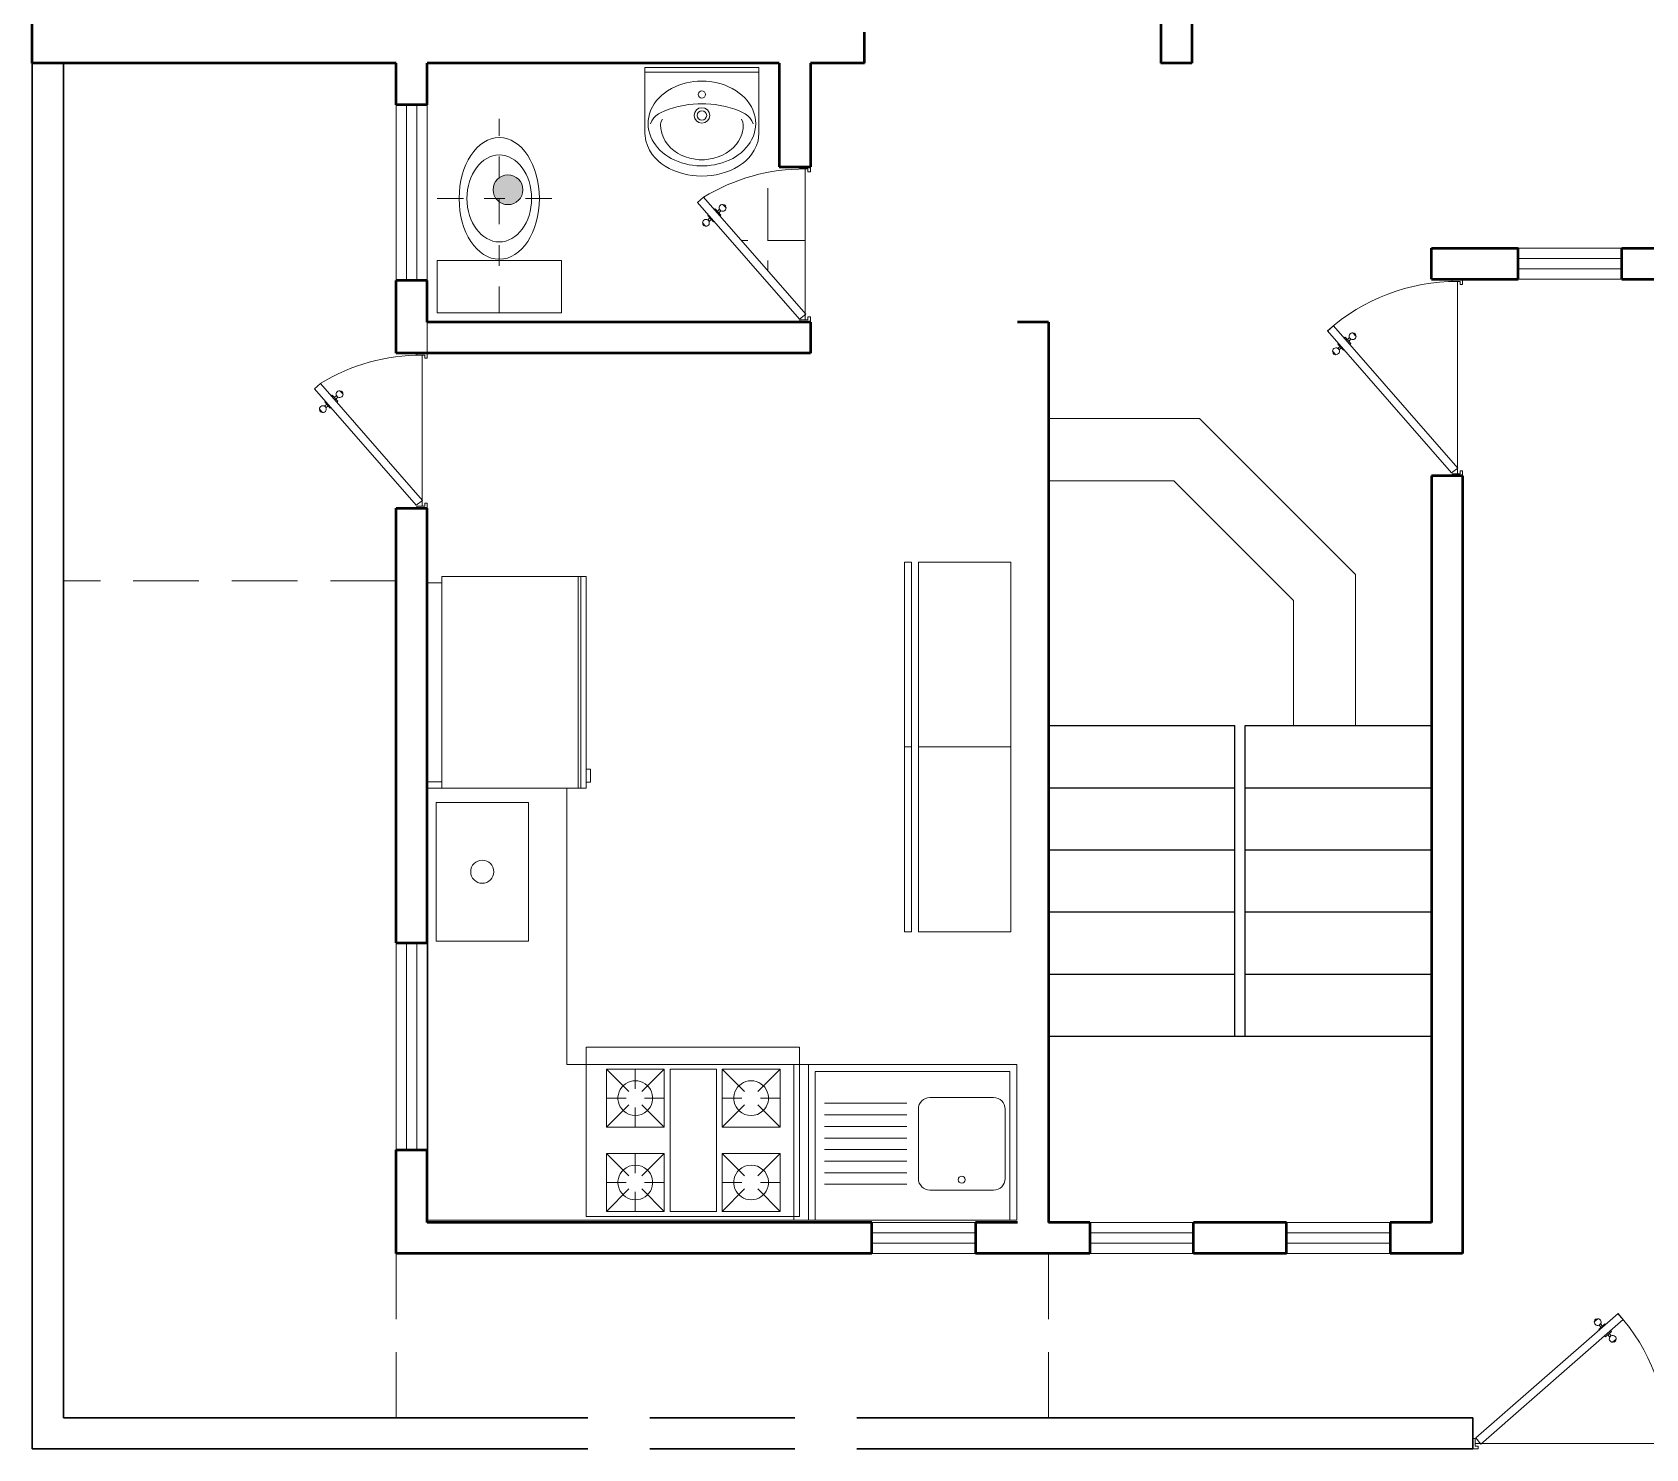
# Model space of a CAD drawing. Header units: millimetres. Extents: x 230.7 to 280.7, y 97.4 to 148.3.
# Drawn here: x 235.09 to 242.88, y 127.71 to 134.56 of the extents above; entities that cross this region are included whole.
import ezdxf

# ---------------------------------------------------------------- set-up
doc = ezdxf.new("R2010")
doc.units = ezdxf.units.MM
doc.header["$MEASUREMENT"] = 0
doc.linetypes.add('DASHDOT', pattern=[25.4, 12.7, -6.35, 0, -6.35])
doc.linetypes.add('DASHED2', pattern=[9.525, 6.35, -3.175])
for name, color, linetype, lineweight in [('ACABADOS', 46, 'Continuous', 9), ('CANCELERIA', 5, 'Continuous', 15), ('FOLLAJE Y MUEBLES', 3, 'Continuous', 9), ('MURESTES', 5, 'Continuous', 30), ('MUROS', 1, 'Continuous', 50), ('PROYECCIONES', 9, 'DASHED2', 15), ('TITULOS NIVELES Y ROTULOS', 6, 'Continuous', 20)]:
    doc.layers.add(name, color=color, linetype=linetype, lineweight=lineweight)

# ---------------------------------------------------------------- blocks, each defined once
blk = doc.blocks.new('A$C32BA4F04')
for p, q in [((0, 2.8436), (2.0874, 2.8436)), ((0, 0), (0, 2.8436)), ((2.0874, 2.1725), (2.0874, 2.8436)), ((1.349, 2.8046), (1.349, 2.3582)), ((2.0186, 2.8046), (1.349, 2.8046)), ((2.0186, 2.3582), (2.0186, 2.8046)), ((3.1108, 2.0797), (3.1108, 2.7765)), ((1.349, 2.3582), (2.0186, 2.3582)), ((2.0874, 2.1725), (0.7519, 2.1725)), ((0.7519, 0), (0.7519, 2.1725)), ((0.0427, 1.982), (0.3223, 1.982)), ((0.0427, 1.982), (0.1509, 1.8738)), ((0.0427, 1.7024), (0.0427, 1.982)), ((0.1825, 1.8869), (0.1825, 1.982)), ((0.3223, 1.982), (0.2141, 1.8738)), ((0.3223, 1.7024), (0.3223, 1.982)), ((0.7296, 1.982), (0.45, 1.982)), ((0.45, 1.982), (0.5581, 1.8738)), ((0.45, 1.7024), (0.45, 1.982)), ((0.5898, 1.8869), (0.5898, 1.982)), ((0.7296, 1.982), (0.6214, 1.8738)), ((0.7296, 1.7024), (0.7296, 1.982)), ((0.0427, 1.8422), (0.1377, 1.8422)), ((0.0427, 1.7024), (0.1509, 1.8105)), ((0.1825, 1.7024), (0.1825, 1.7974)), ((0.3223, 1.7024), (0.2141, 1.8105)), ((0.3223, 1.8422), (0.2272, 1.8422)), ((0.45, 1.8422), (0.545, 1.8422)), ((0.45, 1.7024), (0.5581, 1.8105)), ((0.5898, 1.7024), (0.5898, 1.7974)), ((0.7296, 1.7024), (0.6214, 1.8105)), ((0.7296, 1.8422), (0.6345, 1.8422)), ((0.0427, 1.7024), (0.3223, 1.7024)), ((0.7296, 1.6744), (0.0427, 1.6744)), ((0.0427, 1.4507), (0.0427, 1.6744)), ((0.7296, 1.7024), (0.45, 1.7024)), ((0.7296, 1.4507), (0.7296, 1.6744)), ((0.7296, 1.4507), (0.0427, 1.4507)), ((0.0427, 1.4228), (0.3223, 1.4228)), ((0.1509, 1.3146), (0.0427, 1.4228)), ((0.0427, 1.1431), (0.0427, 1.4228)), ((0.1825, 1.3277), (0.1825, 1.4228)), ((0.2141, 1.3146), (0.3223, 1.4228)), ((0.3223, 1.1431), (0.3223, 1.4228)), ((0.7296, 1.4228), (0.45, 1.4228)), ((0.5581, 1.3146), (0.45, 1.4228)), ((0.45, 1.1431), (0.45, 1.4228)), ((0.5898, 1.3277), (0.5898, 1.4228)), ((0.6214, 1.3146), (0.7296, 1.4228)), ((0.7296, 1.1431), (0.7296, 1.4228)), ((0.1509, 1.2513), (0.0427, 1.1431)), ((0.2141, 1.2513), (0.3223, 1.1431)), ((0.5581, 1.2513), (0.45, 1.1431)), ((0.6214, 1.2513), (0.7296, 1.1431)), ((0.1825, 1.1431), (0.1825, 1.2382)), ((0.5898, 1.1431), (0.5898, 1.2382)), ((0.0427, 1.1431), (0.3223, 1.1431)), ((0.7296, 1.1431), (0.45, 1.1431)), ((0.7519, 1.0766), (0, 1.0766)), ((0.7519, 0.2008), (0.7519, 1.0766)), ((0, 1.0066), (0.7519, 1.0066)), ((0, 0.973), (0.7184, 0.973)), ((0.7184, 0.0336), (0.7184, 0.973)), ((0.1736, 0.5313), (0.1736, 0.9283)), ((0.2295, 0.5313), (0.2295, 0.9283)), ((0.2854, 0.5313), (0.2854, 0.9283)), ((0.3413, 0.5313), (0.3413, 0.9283)), ((0.3973, 0.5313), (0.3973, 0.9283)), ((0.4532, 0.5313), (0.4532, 0.9283)), ((0.5091, 0.5313), (0.5091, 0.9283)), ((0.565, 0.5313), (0.565, 0.9283)), ((0.5371, 0.4753), (0.2015, 0.4753)), ((0.1456, 0.4194), (0.1456, 0.1118)), ((0.593, 0.1118), (0.593, 0.4194)), ((0, 0.0336), (0.7184, 0.0336)), ((0.2015, 0.0559), (0.5371, 0.0559)), ((0, 0), (0.7519, 0))]:
    blk.add_line(p, q)
at = {"linetype": 'Continuous'}
for p, q in [((2.1186, 2.8436), (2.1186, 2.7765)), ((3.0796, 2.8436), (2.1186, 2.8436)), ((3.0796, 2.8436), (3.0796, 2.7765)), ((3.1108, 2.7765), (2.0874, 2.7765)), ((2.0874, 2.7765), (2.0874, 2.0797)), ((3.1108, 2.1188), (2.0874, 2.1188)), ((3.1108, 2.1054), (2.0874, 2.1054)), ((3.1108, 2.0797), (2.0874, 2.0797)), ((2.1172, 2.0797), (2.1172, 2.0581)), ((2.1795, 2.0581), (2.1172, 2.0581)), ((2.1795, 2.0797), (2.1795, 2.0581))]:
    blk.add_line(p, q, dxfattribs=at)
for centre, radius in [((1.6838, 2.5814), 0.0558), ((0.1959, 0.2656), 0.0168)]:
    blk.add_circle(centre, radius)
for centre, radius, start, end in [((0.1825, 1.8422), 0.0839, 42.83343, 317.16657), ((0.1825, 1.8422), 0.0839, 317.16657, 42.83343), ((0.5898, 1.8422), 0.0839, 137.16657, 222.83343), ((0.5898, 1.8422), 0.0839, 222.83343, 137.16657), ((0.1825, 1.2829), 0.0839, 42.83343, 317.16657), ((0.1825, 1.2829), 0.0839, 317.16657, 42.83343), ((0.5898, 1.2829), 0.0839, 137.16657, 222.83343), ((0.5898, 1.2829), 0.0839, 222.83343, 137.16657), ((0.2015, 0.4194), 0.0559, 90, 180), ((0.5371, 0.4194), 0.0559, 0, 90), ((0.2015, 0.1118), 0.0559, 180, 270), ((0.5371, 0.1118), 0.0559, 270, 0)]:
    blk.add_arc(centre, radius, start, end)
blk = doc.blocks.new('A$C41742A2E')
for p, q in [((0.0335, 1.7858), (0, 1.7858)), ((0, 1.7858), (0, 0.8929)), ((0.0335, 1.7858), (0.0335, 0.8929)), ((0.5134, 1.7858), (0.067, 1.7858)), ((0.067, 1.7858), (0.067, 0.8929)), ((0.5134, 0.8929), (0.5134, 1.7858)), ((0, 0.8929), (0.0335, 0.8929)), ((0.0335, 0.8929), (0, 0.8929)), ((0, 0.8929), (0, 0)), ((0.0335, 0.8929), (0.0335, 0)), ((0.067, 0.8929), (0.5134, 0.8929)), ((0.5134, 0.8929), (0.067, 0.8929)), ((0.067, 0.8929), (0.067, 0)), ((0.5134, 0), (0.5134, 0.8929)), ((0, 0), (0.0335, 0)), ((0.067, 0), (0.5134, 0))]:
    blk.add_line(p, q)
blk = doc.blocks.new('A$C2C597488')
at = {"lineweight": -2, "ltscale": 0.1}
for p, q in [((0.0144, 0.053), (0.7006, 0.653)), ((0.0374, 0.0225), (0.7257, 0.624)), ((0.5858, 0.6131), (0.6026, 0.6282)), ((0.595, 0.6273), (0.5875, 0.6206)), ((0.7002, 0.6524), (0.7257, 0.624)), ((0.6108, 0.5723), (0.6074, 0.576)), ((0.6076, 0.5759), (0.6373, 0.6027)), ((0.6076, 0.5759), (0.6109, 0.5722)), ((0.6405, 0.5991), (0.6372, 0.6028)), ((0.6373, 0.6027), (0.6406, 0.5989)), ((0.64, 0.5399), (0.6697, 0.5666)), ((0.6664, 0.5703), (0.6697, 0.5666)), ((0.6366, 0.5436), (0.64, 0.5399)), ((0.6745, 0.5145), (0.6913, 0.5295)), ((0.6896, 0.522), (0.6822, 0.5153)), ((0.0104, 0.05), (0, 0.05)), ((0.0104, 0.05), (0.0104, 0.0118)), ((0.9396, 0.025), (0.0104, 0.025)), ((0.0104, 0.0118), (0.025, 0.0118)), ((0.0144, 0.053), (0.0374, 0.0225)), ((0.025, 0.0118), (0.025, 0)), ((0.9396, 0.0118), (0.925, 0.0118)), ((0.925, 0.0118), (0.925, 0)), ((0.9396, 0.05), (0.95, 0.05)), ((0.9396, 0.05), (0.9396, 0.0118)), ((0.025, 0), (0, 0)), ((0.925, 0), (0.95, 0))]:
    blk.add_line(p, q, dxfattribs=at)
at = {"lineweight": -2}
for p, q in [((0.598, 0.624), (0.595, 0.6273)), ((0.5905, 0.6173), (0.5875, 0.6206)), ((0.6186, 0.586), (0.609, 0.5967)), ((0.626, 0.5927), (0.6165, 0.6034)), ((0.6511, 0.5499), (0.6607, 0.5392)), ((0.6585, 0.5566), (0.6681, 0.5459)), ((0.6792, 0.5187), (0.6822, 0.5153)), ((0.6866, 0.5253), (0.6896, 0.522))]:
    blk.add_line(p, q, dxfattribs=at)
at = {"lineweight": -2, "ltscale": 0.1}
for centre, radius, start, end in [((0.6023, 0.6117), 0.0165, 175.2364, 88.71661), ((0.0104, 0.0309), 0.9292, 359.63631, 42.03357), ((0.6749, 0.5309), 0.0165, 355.19744, 268.67765)]:
    blk.add_arc(centre, radius, start, end, dxfattribs=at)
blk = doc.blocks.new('A$C586B12E0')
at = {"lineweight": -2, "ltscale": 0.1}
for p, q in [((0.0144, 0.053), (0.577, 0.545)), ((0.0374, 0.0225), (0.6027, 0.5164)), ((0.4628, 0.5056), (0.4796, 0.5207)), ((0.4719, 0.5198), (0.4645, 0.5131)), ((0.4877, 0.4648), (0.4844, 0.4685)), ((0.4845, 0.4684), (0.5142, 0.4951)), ((0.4845, 0.4684), (0.4878, 0.4647)), ((0.5175, 0.4915), (0.5141, 0.4953)), ((0.5142, 0.4951), (0.5176, 0.4914)), ((0.577, 0.545), (0.6027, 0.5164)), ((0.5136, 0.4361), (0.5169, 0.4323)), ((0.5169, 0.4323), (0.5467, 0.4591)), ((0.5433, 0.4628), (0.5467, 0.4591)), ((0.5515, 0.4069), (0.5683, 0.422)), ((0.5666, 0.4145), (0.5591, 0.4078)), ((0.0104, 0.05), (0, 0.05)), ((0.025, 0), (0, 0)), ((0.0104, 0.05), (0.0104, 0.0118)), ((0.7396, 0.025), (0.0104, 0.025)), ((0.0104, 0.0118), (0.025, 0.0118)), ((0.0144, 0.053), (0.0374, 0.0225)), ((0.025, 0.0118), (0.025, 0)), ((0.7396, 0.0118), (0.725, 0.0118)), ((0.725, 0.0118), (0.725, 0)), ((0.725, 0), (0.75, 0)), ((0.7396, 0.05), (0.75, 0.05)), ((0.7396, 0.05), (0.7396, 0.0118))]:
    blk.add_line(p, q, dxfattribs=at)
at = {"lineweight": -2}
for p, q in [((0.4675, 0.5098), (0.4645, 0.5131)), ((0.4749, 0.5165), (0.4719, 0.5198)), ((0.4955, 0.4785), (0.486, 0.4892)), ((0.503, 0.4852), (0.4934, 0.4958)), ((0.528, 0.4423), (0.5376, 0.4317)), ((0.5355, 0.449), (0.545, 0.4384)), ((0.5561, 0.4111), (0.5591, 0.4078)), ((0.5636, 0.4178), (0.5666, 0.4145))]:
    blk.add_line(p, q, dxfattribs=at)
at = {"lineweight": -2, "ltscale": 0.1}
for centre, radius, start, end in [((0.4792, 0.5042), 0.0165, 175.2364, 88.71661), ((-0.1896, 0.0309), 0.9292, 359.63631, 31.50347), ((0.5518, 0.4234), 0.0165, 355.19744, 268.67765)]:
    blk.add_arc(centre, radius, start, end, dxfattribs=at)
blk = doc.blocks.new('A$C13F54330')
for p, q in [((-0.4707, 0.5526), (-0.4866, 0.5394)), ((-0.4503, 0.5661), (-0.4707, 0.5526)), ((-0.4286, 0.5765), (-0.4503, 0.5661)), ((-0.4045, 0.584), (-0.4286, 0.5765)), ((-0.4136, 0.5455), (-0.425, 0.5376)), ((-0.4004, 0.5531), (-0.4136, 0.5455)), ((-0.3695, 0.5881), (-0.4045, 0.584)), ((-0.386, 0.5599), (-0.4004, 0.5531)), ((-0.3716, 0.5652), (-0.386, 0.5599)), ((-0.356, 0.5694), (-0.3716, 0.5652)), ((-0.0507, 0.5881), (-0.3695, 0.5881)), ((-0.3385, 0.5722), (-0.356, 0.5694)), ((-0.3217, 0.5731), (-0.3385, 0.5722)), ((-0.3231, 0.5606), (-0.3081, 0.5543)), ((-0.3063, 0.5723), (-0.3217, 0.5731)), ((-0.3081, 0.5543), (-0.2941, 0.5451)), ((-0.2908, 0.5701), (-0.3063, 0.5723)), ((-0.2741, 0.5659), (-0.2908, 0.5701)), ((-0.256, 0.5593), (-0.2741, 0.5659)), ((-0.2406, 0.5518), (-0.256, 0.5593)), ((-0.2258, 0.5429), (-0.2406, 0.5518)), ((-0.074, 0.5881), (-0.074, 0.0381)), ((-0.0507, 0.0381), (-0.0507, 0.5881)), ((-0.5385, 0.4706), (-0.548, 0.4508)), ((-0.5269, 0.4906), (-0.5385, 0.4706)), ((-0.5141, 0.509), (-0.5269, 0.4906)), ((-0.5027, 0.5229), (-0.5141, 0.509)), ((-0.4866, 0.5394), (-0.5027, 0.5229)), ((-0.4822, 0.4747), (-0.4899, 0.4617)), ((-0.4733, 0.4881), (-0.4822, 0.4747)), ((-0.4626, 0.5019), (-0.4733, 0.4881)), ((-0.4499, 0.5159), (-0.4626, 0.5019)), ((-0.4377, 0.5274), (-0.4499, 0.5159)), ((-0.4217, 0.4794), (-0.4388, 0.464)), ((-0.425, 0.5376), (-0.4377, 0.5274)), ((-0.4064, 0.4902), (-0.4217, 0.4794)), ((-0.3867, 0.5006), (-0.4064, 0.4902)), ((-0.3683, 0.5073), (-0.3867, 0.5006)), ((-0.3463, 0.5119), (-0.3683, 0.5073)), ((-0.3282, 0.5131), (-0.3463, 0.5119)), ((-0.3144, 0.5109), (-0.3282, 0.5131)), ((-0.3005, 0.5036), (-0.3144, 0.5109)), ((-0.2941, 0.5451), (-0.284, 0.5356)), ((-0.284, 0.5356), (-0.2743, 0.5227)), ((-0.2743, 0.5227), (-0.2693, 0.5131)), ((-0.2693, 0.5131), (-0.2604, 0.4926)), ((-0.2604, 0.4926), (-0.2527, 0.4719)), ((-0.2527, 0.4719), (-0.2455, 0.4498)), ((-0.211, 0.5319), (-0.2258, 0.5429)), ((-0.1977, 0.5202), (-0.211, 0.5319)), ((-0.1847, 0.5065), (-0.1977, 0.5202)), ((-0.1742, 0.4936), (-0.1847, 0.5065)), ((-0.1637, 0.4788), (-0.1742, 0.4936)), ((-0.1524, 0.4597), (-0.1637, 0.4788)), ((-0.5634, 0.4066), (-0.5692, 0.3815)), ((-0.5574, 0.4265), (-0.5634, 0.4066)), ((-0.548, 0.4508), (-0.5574, 0.4265)), ((-0.5171, 0.3918), (-0.5209, 0.3744)), ((-0.5114, 0.4114), (-0.5171, 0.3918)), ((-0.5058, 0.4274), (-0.5114, 0.4114)), ((-0.4985, 0.4445), (-0.5058, 0.4274)), ((-0.4899, 0.4617), (-0.4985, 0.4445)), ((-0.483, 0.3919), (-0.4894, 0.3714)), ((-0.4743, 0.4127), (-0.483, 0.3919)), ((-0.4642, 0.431), (-0.4743, 0.4127)), ((-0.4524, 0.4481), (-0.4642, 0.431)), ((-0.4388, 0.464), (-0.4524, 0.4481)), ((-0.2455, 0.4498), (-0.2394, 0.4273)), ((-0.2394, 0.4273), (-0.2338, 0.4008)), ((-0.2338, 0.4008), (-0.23, 0.3771)), ((-0.1438, 0.4422), (-0.1524, 0.4597)), ((-0.1366, 0.4248), (-0.1438, 0.4422)), ((-0.1302, 0.4059), (-0.1366, 0.4248)), ((-0.1252, 0.3874), (-0.1302, 0.4059)), ((-0.5748, 0.3389), (-0.5757, 0.3131)), ((-0.5757, 0.3131), (-0.5748, 0.2872)), ((-0.5727, 0.3595), (-0.5748, 0.3389)), ((-0.5692, 0.3815), (-0.5727, 0.3595)), ((-0.5258, 0.3378), (-0.5267, 0.3131)), ((-0.5267, 0.3131), (-0.5258, 0.2883)), ((-0.5235, 0.3586), (-0.5258, 0.3378)), ((-0.5209, 0.3744), (-0.5235, 0.3586)), ((-0.4963, 0.3264), (-0.4967, 0.3131)), ((-0.4963, 0.2997), (-0.4967, 0.3131)), ((-0.4945, 0.3449), (-0.4963, 0.3264)), ((-0.4894, 0.3714), (-0.4945, 0.3449)), ((-0.3173, 0.3274), (-0.3202, 0.3131)), ((-0.3173, 0.2987), (-0.3202, 0.3131)), ((-0.3092, 0.3396), (-0.3173, 0.3274)), ((-0.297, 0.3477), (-0.3092, 0.3396)), ((-0.3039, 0.3219), (-0.3057, 0.3131)), ((-0.3039, 0.3042), (-0.3057, 0.3131)), ((-0.2989, 0.3293), (-0.3039, 0.3219)), ((-0.2915, 0.3343), (-0.2989, 0.3293)), ((-0.2827, 0.3506), (-0.297, 0.3477)), ((-0.2827, 0.3361), (-0.2915, 0.3343)), ((-0.2683, 0.3477), (-0.2827, 0.3506)), ((-0.2739, 0.3343), (-0.2827, 0.3361)), ((-0.2664, 0.3293), (-0.2739, 0.3343)), ((-0.2562, 0.3396), (-0.2683, 0.3477)), ((-0.2614, 0.3219), (-0.2664, 0.3293)), ((-0.2597, 0.3131), (-0.2614, 0.3219)), ((-0.2597, 0.3131), (-0.2614, 0.3042)), ((-0.248, 0.3274), (-0.2562, 0.3396)), ((-0.2452, 0.3131), (-0.248, 0.3274)), ((-0.2452, 0.3131), (-0.248, 0.2987)), ((-0.23, 0.3771), (-0.2276, 0.3558)), ((-0.2276, 0.3558), (-0.2261, 0.3325)), ((-0.2261, 0.3325), (-0.2257, 0.3131)), ((-0.2261, 0.2936), (-0.2257, 0.3131)), ((-0.1978, 0.3197), (-0.1992, 0.3131)), ((-0.1978, 0.3064), (-0.1992, 0.3131)), ((-0.1941, 0.3254), (-0.1978, 0.3197)), ((-0.1884, 0.3292), (-0.1941, 0.3254)), ((-0.1817, 0.3306), (-0.1884, 0.3292)), ((-0.175, 0.3292), (-0.1817, 0.3306)), ((-0.1693, 0.3254), (-0.175, 0.3292)), ((-0.1655, 0.3197), (-0.1693, 0.3254)), ((-0.1642, 0.3131), (-0.1655, 0.3197)), ((-0.1642, 0.3131), (-0.1655, 0.3064)), ((-0.1217, 0.37), (-0.1252, 0.3874)), ((-0.119, 0.3517), (-0.1217, 0.37)), ((-0.1174, 0.3343), (-0.119, 0.3517)), ((-0.1167, 0.3131), (-0.1174, 0.3343)), ((-0.1174, 0.2918), (-0.1167, 0.3131)), ((-0.5748, 0.2872), (-0.5727, 0.2666)), ((-0.5727, 0.2666), (-0.5692, 0.2446)), ((-0.5692, 0.2446), (-0.5634, 0.2195)), ((-0.5258, 0.2883), (-0.5235, 0.2675)), ((-0.5235, 0.2675), (-0.5209, 0.2517)), ((-0.5209, 0.2517), (-0.5171, 0.2343)), ((-0.5171, 0.2343), (-0.5114, 0.2147)), ((-0.4945, 0.2812), (-0.4963, 0.2997)), ((-0.4894, 0.2547), (-0.4945, 0.2812)), ((-0.483, 0.2342), (-0.4894, 0.2547)), ((-0.4743, 0.2134), (-0.483, 0.2342)), ((-0.3092, 0.2865), (-0.3173, 0.2987)), ((-0.297, 0.2784), (-0.3092, 0.2865)), ((-0.2989, 0.2968), (-0.3039, 0.3042)), ((-0.2915, 0.2918), (-0.2989, 0.2968)), ((-0.2827, 0.2756), (-0.297, 0.2784)), ((-0.2827, 0.2901), (-0.2915, 0.2918)), ((-0.2739, 0.2918), (-0.2827, 0.2901)), ((-0.2683, 0.2784), (-0.2827, 0.2756)), ((-0.2664, 0.2968), (-0.2739, 0.2918)), ((-0.2562, 0.2865), (-0.2683, 0.2784)), ((-0.2614, 0.3042), (-0.2664, 0.2968)), ((-0.248, 0.2987), (-0.2562, 0.2865)), ((-0.2338, 0.2253), (-0.23, 0.249)), ((-0.23, 0.249), (-0.2276, 0.2703)), ((-0.2276, 0.2703), (-0.2261, 0.2936)), ((-0.1941, 0.3007), (-0.1978, 0.3064)), ((-0.1884, 0.2969), (-0.1941, 0.3007)), ((-0.1817, 0.2956), (-0.1884, 0.2969)), ((-0.175, 0.2969), (-0.1817, 0.2956)), ((-0.1693, 0.3007), (-0.175, 0.2969)), ((-0.1655, 0.3064), (-0.1693, 0.3007)), ((-0.1302, 0.2202), (-0.1252, 0.2387)), ((-0.1252, 0.2387), (-0.1217, 0.2561)), ((-0.1217, 0.2561), (-0.119, 0.2744)), ((-0.119, 0.2744), (-0.1174, 0.2918)), ((-0.5634, 0.2195), (-0.5574, 0.1996)), ((-0.5574, 0.1996), (-0.548, 0.1753)), ((-0.548, 0.1753), (-0.5385, 0.1555)), ((-0.5114, 0.2147), (-0.5058, 0.1987)), ((-0.5058, 0.1987), (-0.4985, 0.1816)), ((-0.4985, 0.1816), (-0.4899, 0.1644)), ((-0.4899, 0.1644), (-0.4822, 0.1514)), ((-0.4642, 0.1951), (-0.4743, 0.2134)), ((-0.4524, 0.178), (-0.4642, 0.1951)), ((-0.4388, 0.1621), (-0.4524, 0.178)), ((-0.4217, 0.1467), (-0.4388, 0.1621)), ((-0.2527, 0.1542), (-0.2455, 0.1763)), ((-0.2455, 0.1763), (-0.2394, 0.1988)), ((-0.2394, 0.1988), (-0.2338, 0.2253)), ((-0.1637, 0.1473), (-0.1524, 0.1664)), ((-0.1524, 0.1664), (-0.1438, 0.1839)), ((-0.1438, 0.1839), (-0.1366, 0.2013)), ((-0.1366, 0.2013), (-0.1302, 0.2202)), ((-0.5385, 0.1555), (-0.5269, 0.1355)), ((-0.5269, 0.1355), (-0.5141, 0.1171)), ((-0.5141, 0.1171), (-0.5027, 0.1032)), ((-0.5027, 0.1032), (-0.4866, 0.0867)), ((-0.4866, 0.0867), (-0.4707, 0.0735)), ((-0.4822, 0.1514), (-0.4733, 0.138)), ((-0.4733, 0.138), (-0.4626, 0.1242)), ((-0.4626, 0.1242), (-0.4499, 0.1102)), ((-0.4499, 0.1102), (-0.4377, 0.0987)), ((-0.4377, 0.0987), (-0.425, 0.0885)), ((-0.425, 0.0885), (-0.4136, 0.0806)), ((-0.4064, 0.1359), (-0.4217, 0.1467)), ((-0.4136, 0.0806), (-0.4004, 0.073)), ((-0.3867, 0.1255), (-0.4064, 0.1359)), ((-0.3683, 0.1188), (-0.3867, 0.1255)), ((-0.3463, 0.1142), (-0.3683, 0.1188)), ((-0.3282, 0.1131), (-0.3463, 0.1142)), ((-0.3144, 0.1152), (-0.3282, 0.1131)), ((-0.3005, 0.1225), (-0.3144, 0.1152)), ((-0.3081, 0.0718), (-0.2941, 0.081)), ((-0.2941, 0.081), (-0.284, 0.0905)), ((-0.284, 0.0905), (-0.2743, 0.1034)), ((-0.2743, 0.1034), (-0.2693, 0.113)), ((-0.2693, 0.113), (-0.2604, 0.1335)), ((-0.2604, 0.1335), (-0.2527, 0.1542)), ((-0.2406, 0.0743), (-0.2258, 0.0832)), ((-0.2258, 0.0832), (-0.211, 0.0942)), ((-0.211, 0.0942), (-0.1977, 0.1059)), ((-0.1977, 0.1059), (-0.1847, 0.1196)), ((-0.1847, 0.1196), (-0.1742, 0.1325)), ((-0.1742, 0.1325), (-0.1637, 0.1473)), ((-0.4707, 0.0735), (-0.4503, 0.06)), ((-0.4503, 0.06), (-0.4286, 0.0496)), ((-0.4286, 0.0496), (-0.4045, 0.0421)), ((-0.4045, 0.0421), (-0.3695, 0.0381)), ((-0.4004, 0.073), (-0.386, 0.0662)), ((-0.386, 0.0662), (-0.3716, 0.0609)), ((-0.3716, 0.0609), (-0.356, 0.0567)), ((-0.3695, 0.0381), (-0.0507, 0.0381)), ((-0.356, 0.0567), (-0.3385, 0.0539)), ((-0.3385, 0.0539), (-0.3217, 0.0531)), ((-0.3244, 0.0381), (-0.0507, 0.0381)), ((-0.3231, 0.0656), (-0.3081, 0.0718)), ((-0.3217, 0.0531), (-0.3063, 0.0538)), ((-0.3063, 0.0538), (-0.2908, 0.056)), ((-0.2908, 0.056), (-0.2741, 0.0602)), ((-0.2741, 0.0602), (-0.256, 0.0668)), ((-0.256, 0.0668), (-0.2406, 0.0743))]:
    blk.add_line(p, q)
blk = doc.blocks.new('A$C04F149E1')
blk.add_blockref('A$C13F54330', (0.5757, -0.0381))
blk = doc.blocks.new('A$C0EEF3366')
h = blk.add_hatch(color=256)
edge = h.paths.add_edge_path()
edge.add_ellipse((0.342, 0.342), major_axis=(-0.0509, 0.0509), ratio=1, start_angle=-225, end_angle=135, ccw=False)
for p, q in [((0.6, 0.936), (0, 0.936)), ((0, 0.936), (0, 0.684)), ((0.6, 0.684), (0.6, 0.936)), ((0, 0.684), (0.6, 0.684))]:
    blk.add_line(p, q)
at = {"linetype": 'DASHDOT', "ltscale": 0.01}
for p, q in [((0.3, 0.936), (0.3, 0)), ((0, 0.384), (0.612, 0.384))]:
    blk.add_line(p, q, dxfattribs=at)
at = {"extrusion": (0, 0, -1)}
for centre, major_axis, ratio, start_param, end_param in [((0.3, 0.384), (0, 0.294), 0.659408, 3.141593, 9.424778), ((0.342, 0.342), (-0.0509, 0.0509), 1, 3.926991, 10.210176)]:
    blk.add_ellipse(centre, major_axis=major_axis, ratio=ratio, start_param=start_param, end_param=end_param, dxfattribs=at)
blk.add_ellipse((0.3, 0.384), major_axis=(0, 0.21), ratio=0.742857)

msp = doc.modelspace()

# ---------------------------------------------------------------- hatches: boundary and pattern name
at = {"layer": 'ACABADOS'}
h = msp.add_hatch(dxfattribs=at)
h.set_pattern_fill('ANGLE', color=256, scale=0.05, angle=360, style=0)
h.set_pattern_definition([(360, (-1.99694, 44.49286), (2e-16, 0.34925), [0.254, -0.09525]), (90, (-1.99694, 44.49286), (-0.34925, 2e-16), [0.254, -0.09525])])
h.paths.add_polyline_path([(238.8177, 133.1989), (238.8177, 133.8982), (238.806, 133.8982, 0.136715), (238.3263, 133.7613), (238.3789, 133.7011), (238.3827, 133.7044), (238.3927, 133.6932), (238.4033, 133.7028, -0.572577), (238.4197, 133.726), (238.4239, 133.7213), (238.4272, 133.7243), (238.4339, 133.7169), (238.4306, 133.7139), (238.4348, 133.7092, -0.571396), (238.41, 133.6954), (238.3994, 133.6858), (238.4094, 133.6747), (238.4053, 133.6709)])

# ---------------------------------------------------------------- linework, layer by layer
at = {"layer": 'CANCELERIA'}
for p, q in [((236.8427, 133.3586), (236.8427, 134.2086)), ((236.8927, 133.3586), (236.8927, 134.2086)), ((236.9427, 133.3586), (236.9427, 134.2086)), ((236.9927, 133.3586), (236.9927, 134.2086)), ((242.2612, 133.515), (242.7612, 133.515)), ((242.2612, 133.465), (242.7612, 133.465)), ((242.2612, 133.415), (242.7612, 133.415)), ((242.2612, 133.365), (242.7612, 133.365)), ((236.8427, 129.1586), (236.8427, 130.1586)), ((236.8927, 129.1586), (236.8927, 130.1586)), ((236.9427, 129.1586), (236.9427, 130.1586)), ((236.9927, 129.1586), (236.9927, 130.1586)), ((239.1396, 128.8086), (239.6396, 128.8086)), ((240.1927, 128.8086), (240.6927, 128.8086)), ((241.1427, 128.8086), (241.6427, 128.8086)), ((239.6396, 128.7586), (239.1396, 128.7586)), ((240.1927, 128.7586), (240.6927, 128.7586)), ((241.1427, 128.7586), (241.6427, 128.7586)), ((239.6396, 128.7086), (239.1396, 128.7086)), ((239.1396, 128.6586), (239.6396, 128.6586)), ((240.1927, 128.7086), (240.6927, 128.7086)), ((240.1927, 128.6586), (240.6927, 128.6586)), ((241.1427, 128.7086), (241.6427, 128.7086)), ((241.1427, 128.6586), (241.6427, 128.6586))]:
    msp.add_line(p, q, dxfattribs=at)
at = {"layer": 'FOLLAJE Y MUEBLES'}
for p, q in [((239.9927, 132.6918), (240.7224, 132.6918)), ((241.4759, 131.9383), (240.7224, 132.6918)), ((239.9927, 132.3918), (240.5981, 132.3918)), ((241.1759, 131.814), (240.5981, 132.3918)), ((241.4759, 131.9383), (241.4759, 131.2086)), ((241.1759, 131.814), (241.1759, 131.2086))]:
    msp.add_line(p, q, dxfattribs=at)
at = {"layer": 'FOLLAJE Y MUEBLES', "linetype": 'Continuous', "lineweight": -3}
for p, q in [((239.9927, 131.2086), (240.8927, 131.2086)), ((240.8927, 129.7086), (240.8927, 131.2086)), ((240.9427, 129.7086), (240.9427, 131.2086)), ((240.9427, 131.2086), (241.8427, 131.2086)), ((239.9927, 130.9086), (240.8927, 130.9086)), ((240.9427, 130.9086), (241.8427, 130.9086)), ((239.9927, 130.6086), (240.8927, 130.6086)), ((240.9427, 130.6086), (241.8427, 130.6086)), ((239.9927, 130.3086), (240.8927, 130.3086)), ((240.9427, 130.3086), (241.8427, 130.3086)), ((239.9927, 130.0086), (240.8927, 130.0086)), ((240.9427, 130.0086), (241.8427, 130.0086)), ((239.9927, 129.7086), (241.8427, 129.7086))]:
    msp.add_line(p, q, dxfattribs=at)
at = {"layer": 'FOLLAJE Y MUEBLES', "linetype": 'DASHED2'}
msp.add_lwpolyline([(237.76, 129.6553), (238.7903, 129.6553), (238.7903, 128.8365), (237.76, 128.8365)], close=True, dxfattribs=at)
at = {"layer": 'MURESTES'}
for p, q in [((235.0852, 127.715), (235.0852, 134.4086)), ((235.2352, 127.865), (235.2352, 134.4086)), ((235.2352, 127.865), (237.7677, 127.865)), ((238.0677, 127.865), (238.7677, 127.865)), ((239.0677, 127.865), (242.0427, 127.865)), ((242.0427, 127.865), (242.0427, 127.715)), ((235.0852, 127.715), (237.7677, 127.715)), ((238.0677, 127.715), (238.7677, 127.715)), ((239.0677, 127.715), (242.0427, 127.715))]:
    msp.add_line(p, q, dxfattribs=at)
at = {"layer": 'MUROS'}
for p, q in [((235.0852, 134.4086), (235.0852, 138.565)), ((240.6852, 138.565), (240.6852, 134.4086)), ((240.5352, 138.415), (240.5352, 134.4086)), ((239.1039, 134.4086), (239.1039, 134.5586)), ((236.8427, 134.4086), (235.0852, 134.4086)), ((236.8427, 134.2086), (236.8427, 134.4086)), ((238.6927, 134.4086), (236.9927, 134.4086)), ((236.9927, 134.2086), (236.9927, 134.4086)), ((238.6927, 134.4086), (238.6927, 133.9086)), ((238.8427, 134.4086), (238.8427, 133.9086)), ((239.1039, 134.4086), (238.8427, 134.4086)), ((240.6852, 134.4086), (240.5352, 134.4086)), ((236.9927, 134.2086), (236.8427, 134.2086)), ((238.6927, 133.9086), (238.8427, 133.9086)), ((241.8427, 133.515), (242.2612, 133.515)), ((241.8427, 133.365), (241.8427, 133.515)), ((242.2612, 133.365), (242.2612, 133.515)), ((242.7612, 133.365), (242.7612, 133.515)), ((242.7612, 133.515), (245.8114, 133.515)), ((236.8427, 133.0086), (236.8427, 133.3586)), ((236.9927, 133.3586), (236.8427, 133.3586)), ((236.9927, 133.1586), (236.9927, 133.3586)), ((241.8427, 133.365), (242.2612, 133.365)), ((242.7612, 133.365), (245.9557, 133.365)), ((238.8427, 133.1586), (236.9927, 133.1586)), ((238.8427, 133.1586), (238.8427, 133.0086)), ((239.9927, 133.1586), (239.8427, 133.1586)), ((239.9927, 133.1586), (239.9927, 128.8086)), ((238.8427, 133.0086), (236.8427, 133.0086)), ((241.8427, 132.415), (241.8427, 128.8086)), ((241.9927, 132.415), (241.8427, 132.415)), ((241.9927, 132.415), (241.9927, 128.6586)), ((236.8427, 132.2586), (236.9927, 132.2586)), ((236.8427, 130.1586), (236.8427, 132.2586)), ((236.9927, 130.1586), (236.9927, 132.2586)), ((236.8427, 130.1586), (236.9927, 130.1586)), ((236.8427, 128.6586), (236.8427, 129.1586)), ((236.8427, 129.1586), (236.9927, 129.1586)), ((236.9927, 128.8086), (236.9927, 129.1586)), ((239.1396, 128.8086), (236.9927, 128.8086)), ((239.1396, 128.6586), (239.1396, 128.8086)), ((239.8427, 128.8086), (239.6396, 128.8086)), ((239.6396, 128.8086), (239.6396, 128.6586)), ((240.1927, 128.8086), (239.9927, 128.8086)), ((240.1927, 128.8086), (240.1927, 128.6586)), ((240.6927, 128.6586), (240.6927, 128.8086)), ((241.1427, 128.8086), (240.6927, 128.8086)), ((241.1427, 128.6586), (241.1427, 128.8086)), ((241.6427, 128.8086), (241.6427, 128.6586)), ((241.8427, 128.8086), (241.6427, 128.8086)), ((239.1396, 128.6586), (236.8427, 128.6586)), ((240.1927, 128.6586), (239.6396, 128.6586)), ((241.1427, 128.6586), (240.6927, 128.6586)), ((241.9927, 128.6586), (241.6427, 128.6586))]:
    msp.add_line(p, q, dxfattribs=at)
at = {"layer": 'PROYECCIONES', "ltscale": 0.05}
for p, q in [((236.8427, 131.9086), (235.2352, 131.9086)), ((236.8427, 128.6586), (236.8427, 127.865)), ((239.9927, 128.6586), (239.9927, 127.865))]:
    msp.add_line(p, q, dxfattribs=at)
at = {"layer": 'TITULOS NIVELES Y ROTULOS'}
msp.add_line((236.9927, 133.1586), (236.9927, 133.0086), dxfattribs=at)

# ---------------------------------------------------------------- block references
at = {"layer": 'FOLLAJE Y MUEBLES', "linetype": 'Continuous', "lineweight": -3, "xscale": -1}
for name, p, rotation in [('A$C04F149E1', (238.044, 133.8636), 270), ('A$C0EEF3366', (237.0405, 134.1397), 180)]:
    msp.add_blockref(name, p, dxfattribs=dict(at, rotation=rotation))
at = {"layer": 'FOLLAJE Y MUEBLES'}
for name, p, rotation in [('A$C586B12E0', (238.8427, 133.1586), 90), ('A$C2C597488', (241.9927, 132.415), 90.00000000000728), ('A$C586B12E0', (236.9927, 132.2586), 90), ('A$C32BA4F04', (239.8396, 128.819), 90)]:
    msp.add_blockref(name, p, dxfattribs=dict(at, rotation=rotation))
for name, p in [('A$C41742A2E', (239.2976, 130.2127)), ('A$C2C597488', (242.0427, 127.715))]:
    msp.add_blockref(name, p, dxfattribs=at)

doc.saveas('drawing.dxf')
